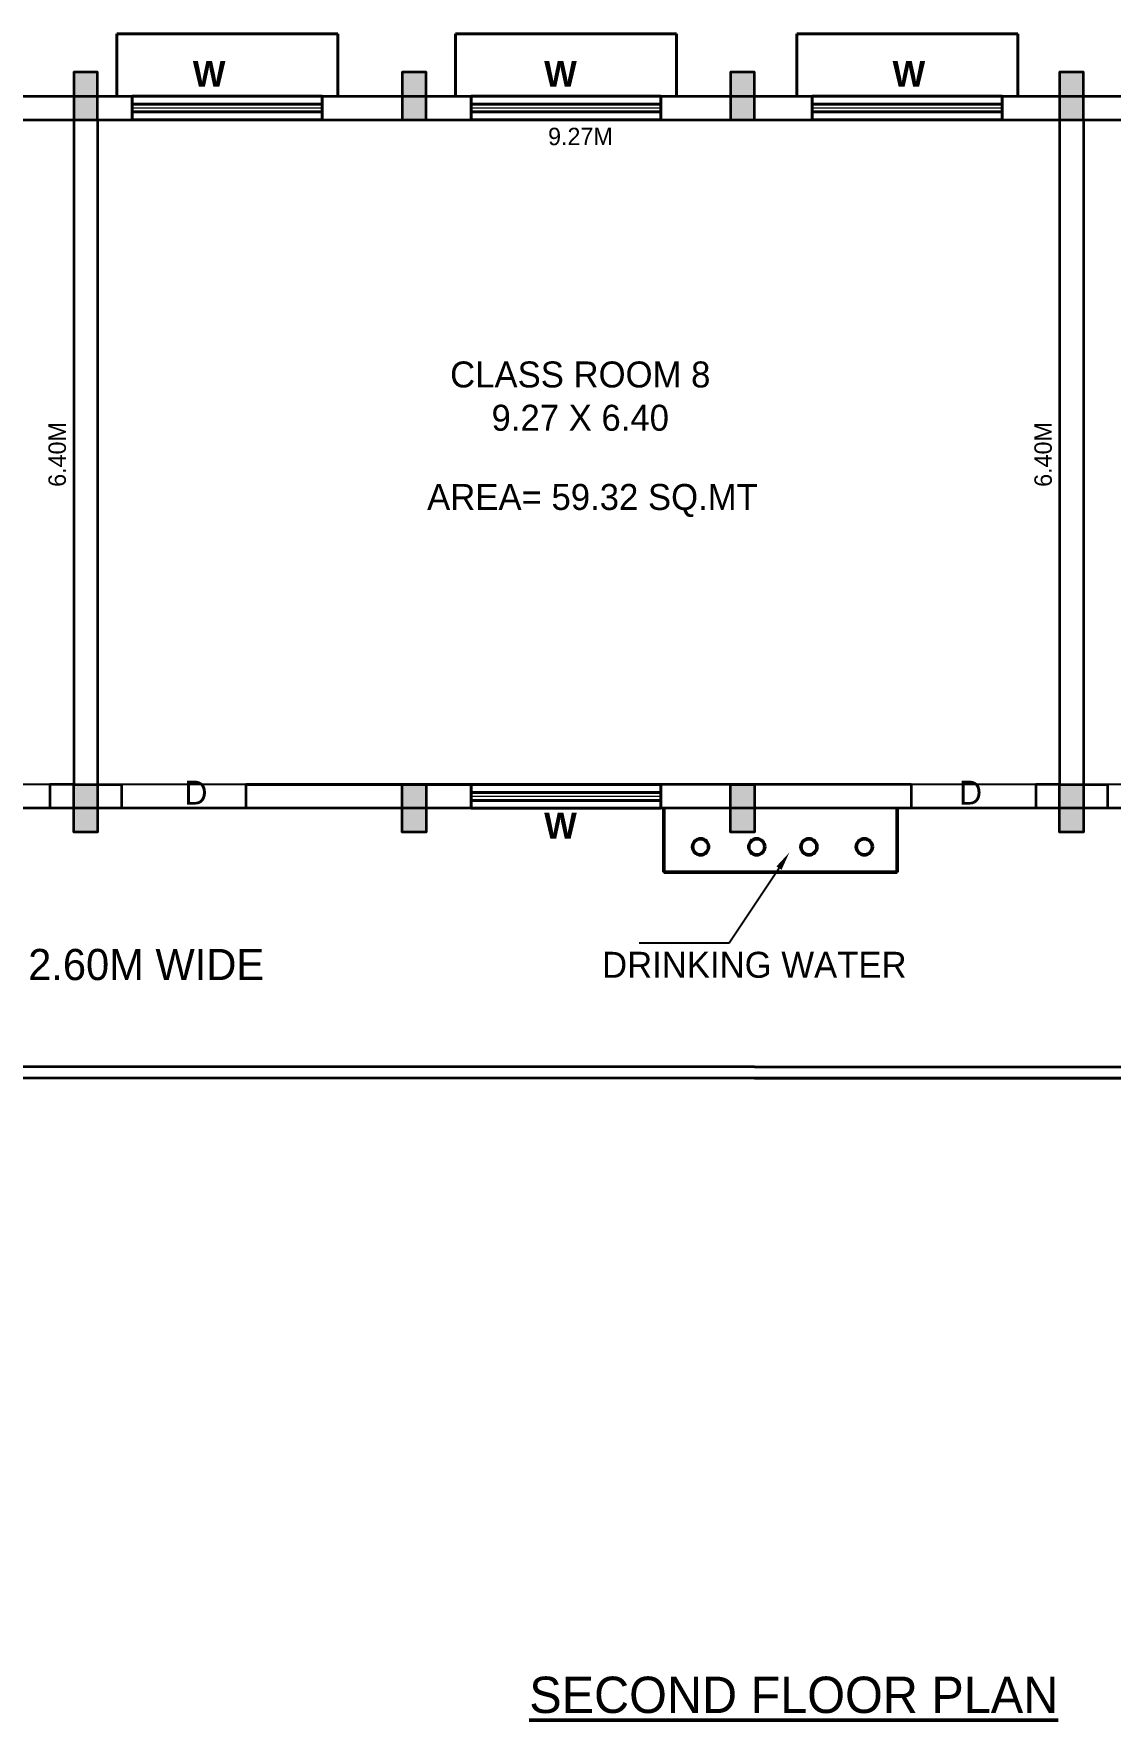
# Model space of a CAD drawing. Header units: metres. Extents: x 6102588 to 6102903, y -6660468 to -6660379.
# Drawn here: x 6102777.22 to 6102787.59, y -6660446.78 to -6660430.54 of the extents above; entities that cross this region are included whole.
import ezdxf
from ezdxf import colors
from ezdxf.entities.mleader import LeaderData, LeaderLine
from ezdxf.math import Vec2, Vec3

# ---------------------------------------------------------------- set-up
doc = ezdxf.new("R2010")
doc.units = ezdxf.units.M
doc.header["$LTSCALE"] = 500
doc.header["$MEASUREMENT"] = 0
doc.linetypes.add('DASHED2', pattern=[0.375, 0.25, -0.125])
doc.layers.get('0').update_dxf_attribs({"linetype": 'CONTINUOUS'})
doc.layers.add('BLK_1_FLR_2_BLT_UP_AREA', color=26, linetype='CONTINUOUS', plot=False)
for name, color, linetype in [('BLK_1_FLR_2_CARPET_AREA', 3, 'CONTINUOUS'), ('BLK_1_FLR_2_DRINKING_WATER', 7, 'CONTINUOUS'), ('BLK_1_FLR_2_REGULAR_ROOM_1', 117, 'CONTINUOUS')]:
    doc.layers.add(name, color=color, linetype=linetype)
doc.styles.add('gautham', font='arial.ttf')
doc.styles.get("Standard").update_dxf_attribs({"font": 'GOTHIC.TTF'})

msp = doc.modelspace()

# ---------------------------------------------------------------- hatches: boundary and pattern name
at = {"linetype": 'ByBlock', "lineweight": 35}
h = msp.add_hatch(color=256, dxfattribs=at)
h.dxf.hatch_style = 1
h.paths.add_polyline_path([(6102777.83434, -6660430.90907), (6102777.60434, -6660430.90907), (6102777.60434, -6660431.36907), (6102777.83434, -6660431.36907)])
h = msp.add_hatch(color=256, dxfattribs=at)
h.dxf.hatch_style = 1
h.paths.add_polyline_path([(6102780.99934, -6660430.90904), (6102780.76934, -6660430.90904), (6102780.76934, -6660431.36904), (6102780.99934, -6660431.36904)])
h = msp.add_hatch(color=256, dxfattribs=at)
h.dxf.hatch_style = 1
h.paths.add_polyline_path([(6102784.16434, -6660430.90907), (6102783.93434, -6660430.90907), (6102783.93434, -6660431.36907), (6102784.16434, -6660431.36907)])
h = msp.add_hatch(color=256, dxfattribs=at)
h.dxf.hatch_style = 1
h.paths.add_polyline_path([(6102787.33434, -6660430.90907), (6102787.10434, -6660430.90907), (6102787.10434, -6660431.36907), (6102787.33434, -6660431.36907)])
h = msp.add_hatch(color=256, dxfattribs=at)
h.dxf.hatch_style = 1
h.paths.add_polyline_path([(6102777.83434, -6660437.76907), (6102777.60434, -6660437.76907), (6102777.60434, -6660438.22907), (6102777.83434, -6660438.22907)])
h = msp.add_hatch(color=256, dxfattribs=at)
h.dxf.hatch_style = 1
h.paths.add_polyline_path([(6102780.99934, -6660437.7691), (6102780.76934, -6660437.7691), (6102780.76934, -6660438.2291), (6102780.99934, -6660438.2291)])
h = msp.add_hatch(color=256, dxfattribs=at)
h.dxf.hatch_style = 1
h.paths.add_polyline_path([(6102784.16434, -6660437.76907), (6102783.93434, -6660437.76907), (6102783.93434, -6660438.22907), (6102784.16434, -6660438.22907)])
h = msp.add_hatch(color=256, dxfattribs=at)
h.dxf.hatch_style = 1
h.paths.add_polyline_path([(6102787.33434, -6660437.76907), (6102787.10434, -6660437.76907), (6102787.10434, -6660438.22907), (6102787.33434, -6660438.22907)])

# ---------------------------------------------------------------- linework, layer by layer
at = {"linetype": 'DASHED2', "lineweight": 40}
for p, q in [((6102778.01896, -6660430.53907), (6102780.14896, -6660430.53907)), ((6102778.01896, -6660431.13907), (6102778.01896, -6660430.53907)), ((6102780.14896, -6660431.13907), (6102780.14896, -6660430.53907)), ((6102781.28318, -6660430.53907), (6102783.41318, -6660430.53907)), ((6102781.28318, -6660431.13907), (6102781.28318, -6660430.53907)), ((6102783.41318, -6660431.13907), (6102783.41318, -6660430.53907)), ((6102784.57148, -6660430.53907), (6102786.70148, -6660430.53907)), ((6102784.57148, -6660431.13907), (6102784.57148, -6660430.53907)), ((6102786.70148, -6660431.13907), (6102786.70148, -6660430.53907))]:
    msp.add_line(p, q, dxfattribs=at)
at = {"color": 0, "lineweight": 35}
for p, q in [((6102763.81434, -6660431.13907), (6102800.43434, -6660431.13907)), ((6102771.50434, -6660431.36907), (6102777.60434, -6660431.36907)), ((6102771.50434, -6660431.36907), (6102777.60434, -6660431.36907)), ((6102777.60434, -6660431.36907), (6102777.60434, -6660437.76907)), ((6102777.83434, -6660431.36907), (6102787.10434, -6660431.36907)), ((6102777.83434, -6660431.36907), (6102777.83434, -6660437.76907)), ((6102784.16434, -6660431.36907), (6102787.10434, -6660431.36907)), ((6102787.10434, -6660431.36907), (6102787.10434, -6660437.76907)), ((6102787.33434, -6660431.36907), (6102790.26434, -6660431.36907)), ((6102787.33434, -6660431.36907), (6102787.33434, -6660437.99907)), ((6102777.60434, -6660437.76907), (6102777.37434, -6660437.76907)), ((6102777.37434, -6660437.76907), (6102777.37434, -6660437.99907)), ((6102785.67434, -6660437.76907), (6102779.26434, -6660437.76907)), ((6102800.43434, -6660437.99907), (6102771.27434, -6660437.99907)), ((6102784.16434, -6660440.48907), (6102771.27434, -6660440.48907)), ((6102784.16434, -6660440.48907), (6102793.60434, -6660440.48907)), ((6102784.16434, -6660440.59907), (6102771.27434, -6660440.59907)), ((6102784.16434, -6660440.59907), (6102793.60434, -6660440.59907))]:
    msp.add_line(p, q, dxfattribs=at)
at = {"lineweight": 40, "ltscale": 1.2}
for p, q in [((6102779.99896, -6660431.13907), (6102778.16896, -6660431.13907)), ((6102778.16896, -6660431.13907), (6102778.16896, -6660431.36907)), ((6102779.99896, -6660431.13907), (6102779.99896, -6660431.36907)), ((6102783.26318, -6660431.13907), (6102781.43318, -6660431.13907)), ((6102781.43318, -6660431.13907), (6102781.43318, -6660431.36907)), ((6102783.26318, -6660431.13907), (6102783.26318, -6660431.36907)), ((6102786.55148, -6660431.13907), (6102784.72148, -6660431.13907)), ((6102784.72148, -6660431.13907), (6102784.72148, -6660431.36907)), ((6102786.55148, -6660431.13907), (6102786.55148, -6660431.36907)), ((6102779.99896, -6660431.21588), (6102778.16896, -6660431.21588)), ((6102779.99896, -6660431.29248), (6102778.16896, -6660431.29248)), ((6102783.26318, -6660431.21588), (6102781.43318, -6660431.21588)), ((6102783.26318, -6660431.29248), (6102781.43318, -6660431.29248)), ((6102786.55148, -6660431.21588), (6102784.72148, -6660431.21588)), ((6102786.55148, -6660431.29248), (6102784.72148, -6660431.29248)), ((6102779.99896, -6660431.36907), (6102778.16896, -6660431.36907)), ((6102783.26318, -6660431.36907), (6102781.43318, -6660431.36907)), ((6102786.55148, -6660431.36907), (6102784.72148, -6660431.36907)), ((6102783.26318, -6660437.76907), (6102781.43318, -6660437.76907)), ((6102781.43318, -6660437.76907), (6102781.43318, -6660437.99907)), ((6102783.26318, -6660437.76907), (6102783.26318, -6660437.99907)), ((6102783.26318, -6660437.84588), (6102781.43318, -6660437.84588)), ((6102783.26318, -6660437.92248), (6102781.43318, -6660437.92248)), ((6102783.26318, -6660437.99907), (6102781.43318, -6660437.99907))]:
    msp.add_line(p, q, dxfattribs=at)
at = {"linetype": 'ByBlock', "lineweight": 35}
for p, q in [((6102777.83434, -6660437.76907), (6102778.06434, -6660437.76907)), ((6102778.06434, -6660437.76907), (6102778.06434, -6660437.99907)), ((6102779.26434, -6660437.76907), (6102779.26434, -6660437.99907)), ((6102785.67434, -6660437.76907), (6102785.67434, -6660437.99907)), ((6102787.10434, -6660437.76907), (6102786.87434, -6660437.76907)), ((6102786.87434, -6660437.76907), (6102786.87434, -6660437.99907)), ((6102787.33434, -6660437.76907), (6102787.56434, -6660437.76907)), ((6102787.56434, -6660437.76907), (6102787.56434, -6660437.99907))]:
    msp.add_line(p, q, dxfattribs=at)
at = {"lineweight": 35}
for p, q in [((6102785.67434, -6660437.76907), (6102779.26434, -6660437.76907)), ((6102779.26434, -6660437.76907), (6102782.46434, -6660437.76907))]:
    msp.add_line(p, q, dxfattribs=at)
at = {"linetype": 'ByBlock', "lineweight": 50}
for p, q in [((6102783.29048, -6660437.99907), (6102783.29048, -6660438.61404)), ((6102785.54048, -6660437.99907), (6102785.54048, -6660438.61404)), ((6102785.54048, -6660438.61404), (6102783.29048, -6660438.61404))]:
    msp.add_line(p, q, dxfattribs=at)
at = {"linetype": 'ByBlock', "lineweight": 35}
for points in [[(6102777.60434, -6660431.36907), (6102777.83434, -6660431.36907), (6102777.83434, -6660430.90907), (6102777.60434, -6660430.90907), (6102777.60434, -6660431.36907)], [(6102780.76934, -6660431.36904), (6102780.99934, -6660431.36904), (6102780.99934, -6660430.90904), (6102780.76934, -6660430.90904), (6102780.76934, -6660431.36904)], [(6102783.93434, -6660431.36907), (6102784.16434, -6660431.36907), (6102784.16434, -6660430.90907), (6102783.93434, -6660430.90907), (6102783.93434, -6660431.36907)], [(6102787.10434, -6660431.36907), (6102787.33434, -6660431.36907), (6102787.33434, -6660430.90907), (6102787.10434, -6660430.90907), (6102787.10434, -6660431.36907)], [(6102777.60434, -6660437.76907), (6102777.83434, -6660437.76907), (6102777.83434, -6660438.22907), (6102777.60434, -6660438.22907), (6102777.60434, -6660437.76907)], [(6102780.76934, -6660437.7691), (6102780.99934, -6660437.7691), (6102780.99934, -6660438.2291), (6102780.76934, -6660438.2291), (6102780.76934, -6660437.7691)], [(6102783.93434, -6660437.76907), (6102784.16434, -6660437.76907), (6102784.16434, -6660438.22907), (6102783.93434, -6660438.22907), (6102783.93434, -6660437.76907)], [(6102787.10434, -6660437.76907), (6102787.33434, -6660437.76907), (6102787.33434, -6660438.22907), (6102787.10434, -6660438.22907), (6102787.10434, -6660437.76907)]]:
    msp.add_lwpolyline(points, dxfattribs=at)
at = {"lineweight": 40, "ltscale": 1.2, "const_width": 0.01277}
for points in [[(6102779.99896, -6660431.25418), (6102778.16896, -6660431.25418)], [(6102783.26318, -6660431.25418), (6102781.43318, -6660431.25418)], [(6102786.55148, -6660431.25418), (6102784.72148, -6660431.25418)], [(6102783.26318, -6660437.88418), (6102781.43318, -6660437.88418)]]:
    msp.add_lwpolyline(points, dxfattribs=at)
at = {"color": 0, "lineweight": 50}
for centre in [(6102783.64501, -6660438.37017), (6102784.1864, -6660438.37017), (6102784.68913, -6660438.37017), (6102785.22279, -6660438.37017)]:
    msp.add_circle(centre, 0.07734, dxfattribs=at)
at = {"layer": 'BLK_1_FLR_2_BLT_UP_AREA', "color": 24, "linetype": 'ByBlock', "lineweight": 35}
msp.add_lwpolyline([(6102763.81434, -6660431.13907), (6102800.43434, -6660431.13907), (6102800.43434, -6660445.50907), (6102793.60434, -6660445.50907), (6102793.60434, -6660440.59907), (6102763.81434, -6660440.59907)], close=True, dxfattribs=at)
at = {"layer": 'BLK_1_FLR_2_CARPET_AREA', "color": 3, "linetype": 'ByBlock'}
for points in [[(6102771.50434, -6660431.36907), (6102777.60434, -6660431.36907), (6102777.60434, -6660437.76907), (6102777.37434, -6660437.76907), (6102777.37434, -6660437.76907), (6102776.17434, -6660437.76907), (6102776.17434, -6660437.76907), (6102772.93434, -6660437.76907), (6102772.93434, -6660437.76907), (6102771.73434, -6660437.76907), (6102771.73434, -6660437.76907), (6102771.50434, -6660437.76907)], [(6102777.83434, -6660431.36907), (6102787.10434, -6660431.36907), (6102787.10434, -6660437.76907), (6102786.87434, -6660437.76907), (6102786.87434, -6660437.76907), (6102785.67434, -6660437.76907), (6102785.67434, -6660437.76907), (6102779.26434, -6660437.76907), (6102779.26434, -6660437.76907), (6102778.06434, -6660437.76907), (6102778.06434, -6660437.76907), (6102777.83434, -6660437.76907)], [(6102787.33434, -6660431.36907), (6102793.60434, -6660431.36907), (6102793.60434, -6660437.76907), (6102793.37434, -6660437.76907), (6102793.37434, -6660437.76907), (6102792.17434, -6660437.76907), (6102792.17434, -6660437.76907), (6102788.76434, -6660437.76907), (6102788.76434, -6660437.76907), (6102787.56434, -6660437.76907), (6102787.56434, -6660437.76907), (6102787.33434, -6660437.76907)]]:
    msp.add_lwpolyline(points, close=True, dxfattribs=at)
at = {"layer": 'BLK_1_FLR_2_DRINKING_WATER'}
msp.add_lwpolyline([(6102783.29048, -6660437.99907), (6102785.54048, -6660437.99907), (6102785.54048, -6660438.61404), (6102783.29048, -6660438.61404)], close=True, dxfattribs=at)
at = {"layer": 'BLK_1_FLR_2_REGULAR_ROOM_1', "color": 3, "linetype": 'ByBlock'}
for points in [[(6102771.50434, -6660431.36907), (6102777.60434, -6660431.36907), (6102777.60434, -6660437.76907), (6102777.37434, -6660437.76907), (6102777.37434, -6660437.76907), (6102776.17434, -6660437.76907), (6102776.17434, -6660437.76907), (6102772.93434, -6660437.76907), (6102772.93434, -6660437.76907), (6102771.73434, -6660437.76907), (6102771.73434, -6660437.76907), (6102771.50434, -6660437.76907)], [(6102777.83434, -6660431.36907), (6102787.10434, -6660431.36907), (6102787.10434, -6660437.76907), (6102786.87434, -6660437.76907), (6102786.87434, -6660437.76907), (6102785.67434, -6660437.76907), (6102785.67434, -6660437.76907), (6102779.26434, -6660437.76907), (6102779.26434, -6660437.76907), (6102778.06434, -6660437.76907), (6102778.06434, -6660437.76907), (6102777.83434, -6660437.76907)], [(6102787.33434, -6660431.36907), (6102793.60434, -6660431.36907), (6102793.60434, -6660437.76907), (6102793.37434, -6660437.76907), (6102793.37434, -6660437.76907), (6102792.17434, -6660437.76907), (6102792.17434, -6660437.76907), (6102788.76434, -6660437.76907), (6102788.76434, -6660437.76907), (6102787.56434, -6660437.76907), (6102787.56434, -6660437.76907), (6102787.33434, -6660437.76907)]]:
    msp.add_lwpolyline(points, close=True, dxfattribs=at)

# ---------------------------------------------------------------- texts
at = {"color": 0}
for p in [(6102778.67119, -6660437.96279), (6102786.13509, -6660437.96279)]:
    msp.add_text('D', height=0.23, dxfattribs=at).set_placement(p)
at = {"linetype": 'ByBlock', "lineweight": 40, "char_height": 0.25, "width": 0.1997956, "attachment_point": 1, "style": 'gautham'}
for insert in [(6102778.75179, -6660430.80017), (6102782.13728, -6660430.80017), (6102785.49426, -6660430.80017), (6102782.13728, -6660438.04049)]:
    msp.add_mtext('{\\fComic Sans MS|b1|i0|c0|p66;W}', dxfattribs=dict(at, insert=insert))
at = {"color": 0, "lineweight": 35, "attachment_point": 5}
for s, insert, char_height, width in [('9.27M', (6102782.48697, -6660431.52959), 0.16764, 0.7932896), ('CLASS ROOM 8\\P9.27 X 6.40', (6102782.48539, -6660434.03081), 0.25, 2.9949695), ('AREA= 59.32 SQ.MT', (6102782.60316, -6660435.03496), 0.25, 4.6466319), ('DRINKING WATER', (6102784.16279, -6660439.50806), 0.25, 4.6466319)]:
    msp.add_mtext(s, dxfattribs=dict(at, insert=insert, char_height=char_height, width=width))
at = {"color": 0, "lineweight": 35, "char_height": 0.16764, "width": 0.6648357, "attachment_point": 5, "rotation": 90}
for insert in [(6102777.44632, -6660434.59134), (6102786.94632, -6660434.59134)]:
    msp.add_mtext('6.40M', dxfattribs=dict(at, insert=insert))
at = {"linetype": 'ByBlock', "lineweight": 40, "insert": (6102777.0991, -6660439.3535), "char_height": 0.3, "width": 15.131904, "attachment_point": 2}
msp.add_mtext('CORRIDOR  2.60M WIDE', dxfattribs=at)
at = {"linetype": 'ByBlock', "lineweight": 50, "insert": (6102784.54273, -6660446.53982), "char_height": 0.35, "width": 6.1130406, "attachment_point": 5}
msp.add_mtext('{\\LSECOND FLOOR PLAN}', dxfattribs=at)

# ---------------------------------------------------------------- leaders
at = {"linetype": 'ByBlock', "lineweight": 50}
ml = msp.add_multileader_mtext('Standard', dxfattribs=at)
ml.set_content('', color=256)
ml.set_leader_properties()
ml.build(insert=Vec2(0, 0))
ml.multileader.update_dxf_attribs({"text_right_attachment_type": 6, "dogleg_length": 0.36, "arrow_head_size": 0.18})
ctx = ml.context
ctx.base_point, ctx.char_height, ctx.arrow_head_size, ctx.landing_gap_size, ctx.plane_origin = Vec3(6102782.96408, -6660439.20821), 0.18, 0.18, 0.09, Vec3(6102783.36701, -6660438.35551)
ctx.right_attachment, ctx.text_align_type = 6, 2
notes = []
notes.append((ctx, [(0, (1, 1, 0), (6102783.91972, -6660439.29821), (-1, 0), 0.77565, [(0, [(6102784.50016, -6660438.42503)], 0, [])])]))
ctx.mtext.insert, ctx.mtext.alignment, ctx.mtext.flow_direction = Vec3(6102783.05408, -6660439.11821), 3, 5
for ctx, leaders in notes:
    for number, flags, end, landing, length, lines in leaders:
        leader = LeaderData()
        leader.index, (leader.has_last_leader_line, leader.has_dogleg_vector, leader.attachment_direction) = number, flags
        leader.last_leader_point, leader.dogleg_vector, leader.dogleg_length = Vec3(end), Vec3(landing), length
        for number, points, colour, breaks in lines:
            line = LeaderLine()
            line.index, line.vertices, line.color, line.breaks = number, Vec3.list(points), colors.encode_raw_color(colour), breaks
            leader.lines.append(line)
        ctx.leaders.append(leader)

doc.saveas('drawing.dxf')
